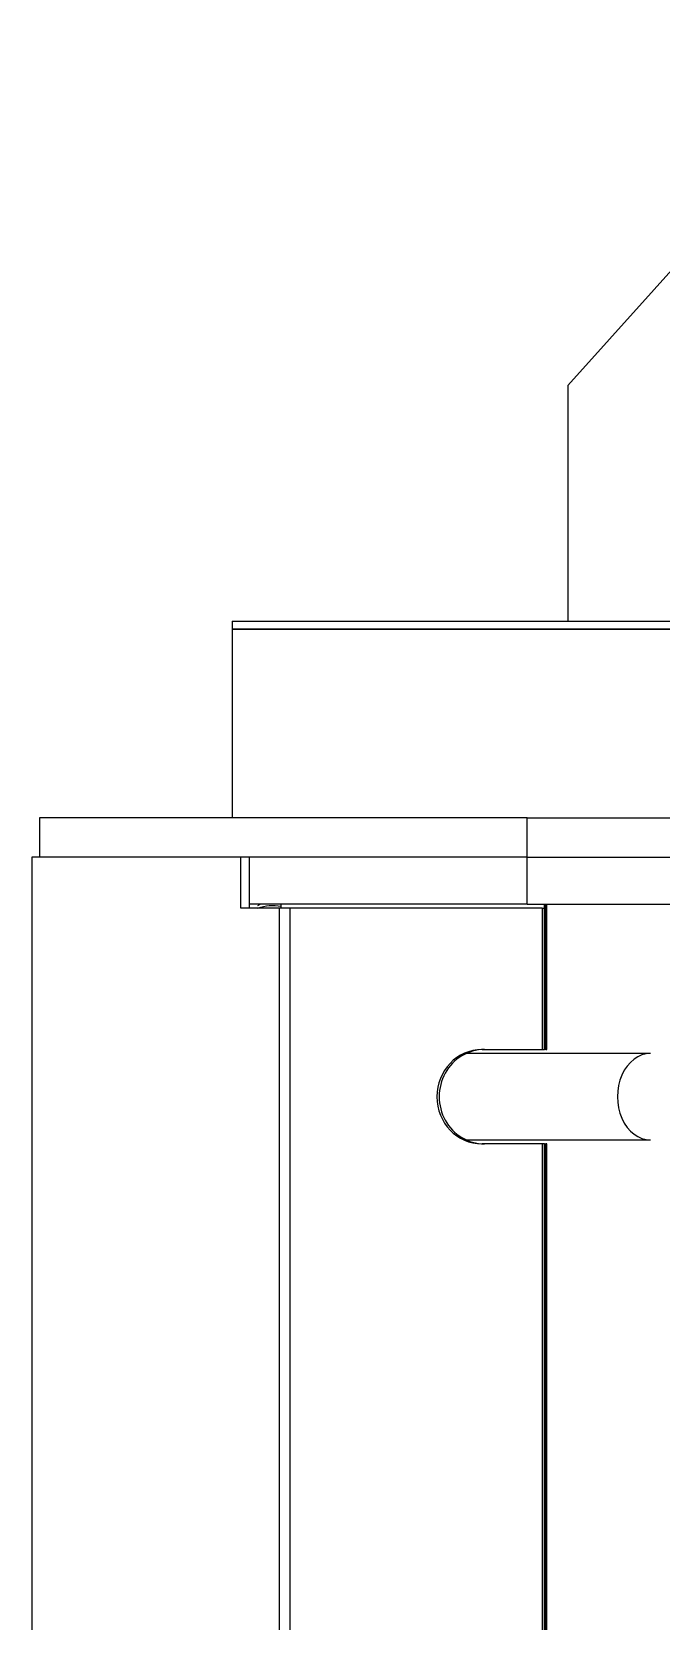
# Model space of a CAD drawing. Extents: x -681219 to -550379, y -242630 to -158199.
# Drawn here: x -603468.7 to -603308.6, y -232260.9 to -231856.4 of the extents above; entities that cross this region are included whole.
import ezdxf

# ---------------------------------------------------------------- set-up
doc = ezdxf.new("R2010")
doc.units = 0
doc.header["$LTSCALE"] = 1000
doc.layers.get('0').update_dxf_attribs({"linetype": 'CONTINUOUS'})

# ---------------------------------------------------------------- blocks, each defined once
blk = doc.blocks.new('CYPJ15001B0001XY_A_CYPJ1000_V_1')
at = {"color": 0, "linetype": 'ByBlock', "lineweight": -2}
for p, q in [((-703, -781), (-703, -512.79)), ((-835, -770.66), (-925, -689.77)), ((-725, -781), (-725, -719)), ((-715, -781), (-715, -719)), ((-715, -781), (-715, -719)), ((-775, -856), (-775, -743.47)), ((-773, -856), (-773, -743.47)), ((-773, -743.47), (-773, -856)), ((-665, -749.6), (-665, -796.47)), ((-643, -796.47), (-643, -749.6)), ((-835, -770.66), (-775, -770.66)), ((-666, -775.98), (-703, -775.98)), ((-666, -776.28), (-703, -776.28)), ((-666, -776.57), (-703, -776.57)), ((-702, -776.57), (-666, -776.57)), ((-702, -777.15), (-702, -776.57)), ((-666, -776.28), (-666, -775.98)), ((-666, -776.28), (-666, -776.57)), ((-666, -777.15), (-666, -776.57)), ((-642, -775.98), (-642, -776.28)), ((-435, -775.98), (-642, -775.98)), ((-435, -776.28), (-642, -776.28)), ((-642, -776.57), (-642, -776.28)), ((-435, -776.57), (-642, -776.57)), ((-642, -776.57), (-435, -776.57)), ((-642, -776.57), (-642, -777.15)), ((-702, -777.15), (-666, -777.15)), ((-702, -777.15), (-702, -841.37)), ((-666, -792.47), (-666, -777.15)), ((-642, -777.15), (-435, -777.15)), ((-642, -777.15), (-642, -792.47)), ((-725, -781), (-725, -905)), ((-715, -781), (-725, -781)), ((-715, -781), (-715, -851.62)), ((-703, -781), (-715, -781)), ((-715, -781), (-715, -851.62)), ((-703, -781), (-703, -841.82)), ((-703, -841.82), (-703, -843.56)), ((-702, -843.56), (-703, -843.56)), ((-703, -843.56), (-703, -851.62)), ((-702, -841.37), (-420, -841.37)), ((-702, -841.37), (-702, -844.09)), ((-702, -844.09), (-420, -844.09)), ((-702, -844.09), (-702, -853.86)), ((-703, -848.86), (-702.6, -849.56)), ((-715, -851.62), (-715, -853.86)), ((-702, -851.62), (-715, -851.62)), ((-775, -856), (-773, -856)), ((-773, -856), (-725, -856)), ((-715, -853.86), (-715, -907)), ((-702, -853.86), (-715, -853.86)), ((-725, -905), (-715, -905)), ((-715, -907), (-687.25, -907)), ((-687.25, -907), (692.05, -907))]:
    blk.add_line(p, q, dxfattribs=at)
blk.add_arc((-690.94, -845.56), 11.65, 169.9688, 200.0847, dxfattribs=at)
for centre, major_axis, ratio, start_param, end_param in [((-654, -749.6), (-11, 0), 0.766044, 0, 3.141593), ((-654, -791.88), (-12, 0), 0.956929, 0, 3.141593), ((-654, -792.47), (12, 0), 0.956929, 3.141593, 6.283185)]:
    blk.add_ellipse(centre, major_axis=major_axis, ratio=ratio, start_param=start_param, end_param=end_param, dxfattribs=at)

msp = doc.modelspace()

# ---------------------------------------------------------------- block references
at = {"color": 4, "rotation": 270}
msp.add_blockref('CYPJ15001B0001XY_A_CYPJ1000_V_1', (-602561.7373, -232781.3953), dxfattribs=at)

doc.saveas('drawing.dxf')
